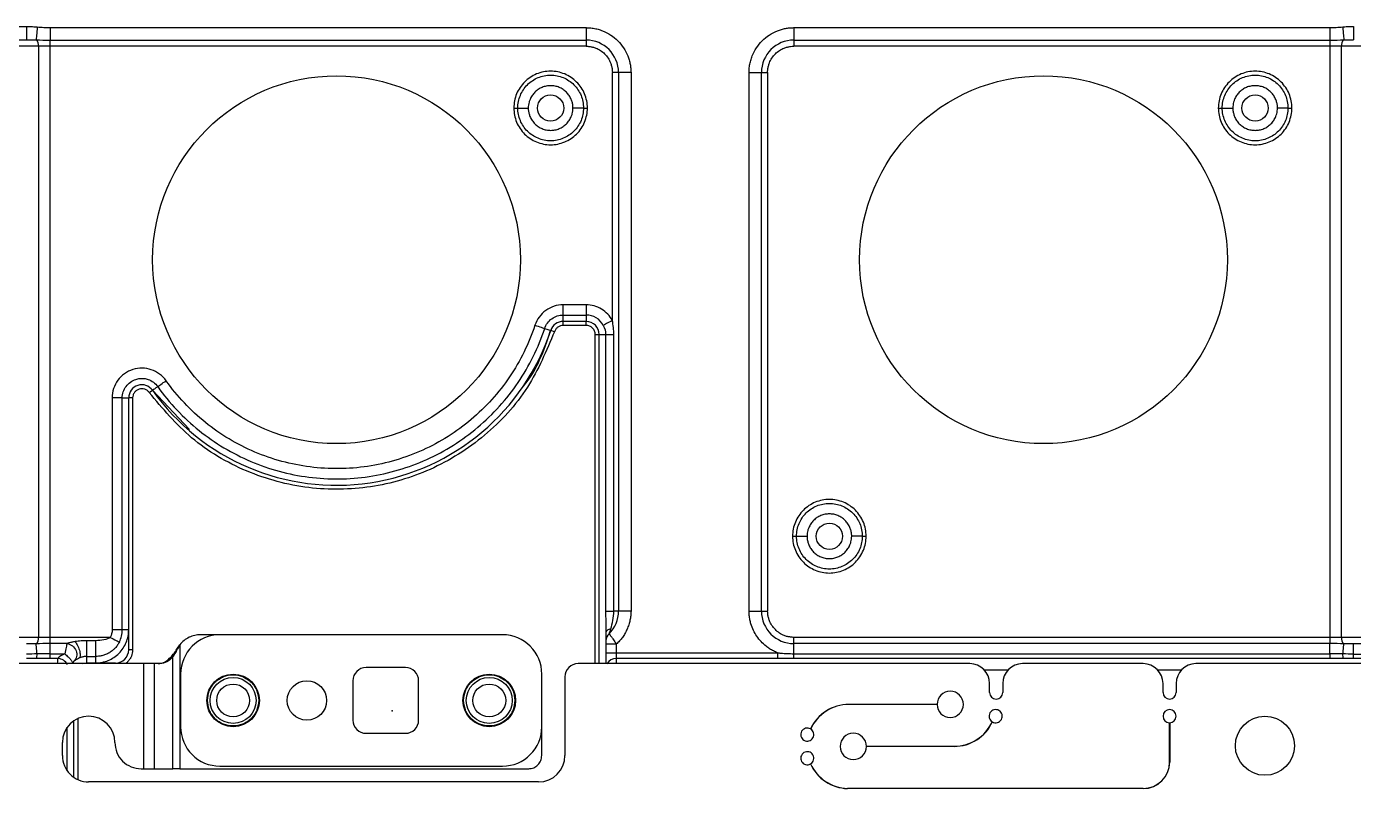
# Model space of a CAD drawing. Header units: millimetres. Extents: x -1 to 1576, y 30 to 633.
# Drawn here: x 471 to 572, y 421 to 479.1 of the extents above; entities that cross this region are included whole.
import ezdxf

# ---------------------------------------------------------------- set-up
doc = ezdxf.new("R2010")
doc.units = ezdxf.units.MM
doc.header["$PDSIZE"] = -1

msp = doc.modelspace()

# ---------------------------------------------------------------- linework, layer by layer
at = {"color": 7, "linetype": 'Continuous', "lineweight": 25}
for p, q in [((464.36, 479.05), (470.98, 479.05)), ((472.77, 478.97), (513.58, 478.97)), ((513.58, 478.97), (513.58, 477.55)), ((529.4, 478.97), (570.21, 478.97)), ((529.4, 478.97), (529.4, 477.55)), ((464.36, 478.05), (470.98, 478.05)), ((472.77, 478.02), (513.58, 478.02)), ((472.77, 432.08), (472.77, 478.02)), ((529.4, 478.02), (570.21, 478.02)), ((570.21, 478.02), (570.21, 432.08)), ((571.95, 478.05), (572, 478.06)), ((513.58, 477.55), (421.76, 477.55)), ((471.9, 477.55), (471.9, 432.55)), ((621.22, 477.55), (529.4, 477.55)), ((571.09, 432.55), (571.09, 477.55)), ((517, 475.55), (515.58, 475.55)), ((515.58, 456.67), (515.58, 475.55)), ((516.05, 475.55), (516.05, 434.55)), ((517, 475.55), (517, 434.55)), ((525.99, 434.55), (525.99, 475.55)), ((525.99, 475.55), (527.4, 475.55)), ((526.93, 434.55), (526.93, 475.55)), ((527.4, 475.55), (527.4, 434.55)), ((513.58, 457.87), (511.84, 457.87)), ((511.84, 457.09), (513.58, 457.09)), ((511.84, 456.3), (511.84, 456.6)), ((513.58, 456.6), (511.84, 456.6)), ((513.58, 456.3), (513.58, 456.6)), ((511.17, 455.82), (510.89, 455.92)), ((513.58, 456.3), (511.84, 456.3)), ((514.28, 455.6), (514.58, 455.6)), ((514.28, 430.55), (514.28, 455.6)), ((514.58, 430.55), (514.58, 455.6)), ((515.07, 455.6), (515.07, 434.55)), ((515.69, 434.55), (515.69, 455.6)), ((477.5, 450.78), (477.5, 433.13)), ((478.27, 433.13), (478.27, 450.78)), ((478.76, 433.13), (478.76, 450.78)), ((478.76, 431.6), (478.76, 450.78)), ((479.06, 450.78), (478.76, 450.78)), ((479.06, 450.78), (479.06, 431.6)), ((480.33, 451.19), (480.58, 451.36)), ((480.58, 451.36), (483.38, 448.38)), ((517, 434.55), (515.69, 434.55)), ((525.99, 434.55), (527.4, 434.55)), ((477.36, 432.55), (421.76, 432.55)), ((507.21, 432.75), (484.23, 432.75)), ((529.4, 431.31), (529.4, 432.55)), ((621.22, 432.55), (529.4, 432.55)), ((471.03, 432.05), (470.98, 432.05)), ((474.06, 432.08), (472.77, 432.08)), ((476.24, 432.3), (475.58, 432.3)), ((479.06, 431.6), (478.76, 431.6)), ((482.42, 431.65), (482.66, 431.99)), ((482.42, 431.65), (482.47, 431.65)), ((482.66, 431.99), (482.47, 431.65)), ((482.66, 431.99), (482.66, 422.55)), ((515.08, 432.03), (515.08, 431.38)), ((515.08, 431.38), (528.14, 431.38)), ((515.88, 432.03), (515.88, 430.55)), ((570.21, 432.08), (529.4, 432.08)), ((572, 432.04), (571.9, 432.05)), ((578.62, 432.05), (572, 432.05)), ((479.92, 430.55), (452.36, 430.55)), ((472.77, 431.31), (473.9, 431.31)), ((473.37, 430.94), (472.77, 430.94)), ((475.27, 430.55), (475.39, 430.58)), ((475.39, 430.58), (475.58, 430.6)), ((475.58, 431.1), (476.24, 431.1)), ((477.76, 430.6), (475.58, 430.6)), ((475.58, 430.55), (475.58, 430.6)), ((477.76, 430.55), (477.76, 430.6)), ((479.92, 422.55), (479.92, 430.55)), ((480.73, 422.55), (480.73, 430.55)), ((481.14, 430.55), (480.73, 430.55)), ((481.99, 431.07), (482.12, 431.07)), ((482.12, 422.55), (482.12, 431.07)), ((542.8, 430.55), (512.97, 430.55)), ((528.14, 430.94), (515.88, 430.94)), ((529.4, 431.31), (570.21, 431.31)), ((570.21, 430.94), (529.4, 430.94)), ((556, 430.55), (546.8, 430.55)), ((650.44, 430.55), (560, 430.55)), ((572, 431.28), (578.62, 431.28)), ((578.62, 430.95), (572, 430.95)), ((482.71, 429.75), (482.71, 425.75)), ((499.83, 430.25), (496.83, 430.25)), ((510.21, 423.55), (510.21, 429.75)), ((511.97, 429.55), (511.97, 423.55)), ((545.68, 430.05), (543.92, 430.05)), ((558.88, 430.05), (557.12, 430.05)), ((495.83, 429.25), (495.83, 426.25)), ((500.83, 426.25), (500.83, 429.25)), ((544.3, 428.35), (544.3, 429.05)), ((545.3, 429.05), (545.3, 428.35)), ((557.5, 428.35), (557.5, 429.05)), ((558.5, 429.05), (558.5, 428.35)), ((533.58, 427.46), (540.3, 427.46)), ((540.3, 427.45), (533.58, 427.45)), ((474.88, 426.37), (474.88, 421.73)), ((474.08, 422.39), (474.08, 425.72)), ((474.58, 421.9), (474.58, 426.21)), ((558, 423.05), (558, 426.05)), ((558.01, 426.05), (558.01, 423.05)), ((473.71, 423.55), (473.71, 424.55)), ((496.83, 425.25), (499.83, 425.25)), ((534.92, 424.26), (541.6, 424.26)), ((541.6, 424.25), (534.92, 424.25)), ((479.71, 422.55), (479.92, 422.55)), ((480.73, 422.55), (482.12, 422.55)), ((482.66, 422.55), (509.21, 422.55)), ((485.71, 422.75), (507.21, 422.75)), ((509.97, 421.55), (475.71, 421.55)), ((533.49, 421.06), (556, 421.06)), ((556, 421.05), (533.49, 421.05))]:
    msp.add_line(p, q, dxfattribs=at)
for centre, radius in [((494.58, 461.3), 14), ((548.4, 461.3), 14), ((486.71, 427.75), 2), ((486.71, 427.75), 1.75), ((506.21, 427.75), 2), ((506.21, 427.75), 1.75), ((486.71, 427.75), 1.25), ((492.33, 427.75), 1.5), ((506.21, 427.75), 1.25), ((565.26, 424.3), 2.25)]:
    msp.add_circle(centre, radius, dxfattribs=at)
at = {"color": 141}
for centre in [(510.88, 472.85), (564.51, 472.85), (532.1, 440.25)]:
    msp.add_circle(centre, 1, dxfattribs=at)
at = {"color": 7, "linetype": 'Continuous', "lineweight": 25}
for centre, radius, start, end in [((471.34, 477.63), 0.562, 352.1767, 47.5651), ((513.58, 475.55), 2.47, 0, 90), ((529.4, 475.55), 2.47, 90, 180), ((571.64, 477.63), 0.562, 132.435, 187.8232), ((511.84, 455.6), 1, 90, 161.722), ((513.58, 455.6), 1, 0, 90), ((494.58, 461.3), 17.17, 215.3728, 341.722), ((479.76, 450.78), 1, 35.3728, 180), ((513.58, 434.55), 2.47, 315.4823, 360), ((529.4, 434.55), 2.47, 180, 270), ((471.34, 432.48), 0.562, 312.435, 7.8232), ((485.71, 429.75), 3, 90, 180), ((507.21, 429.75), 3, 0, 90), ((571.64, 432.48), 0.562, 172.1767, 227.5651), ((477.76, 431.6), 1, 270, 0), ((512.97, 429.55), 1, 90.0235, 179.9761), ((515.86, 430.12), 0.813, 88.5449, 148.2068), ((542.8, 429.05), 1.5, 0, 90), ((546.8, 429.05), 1.5, 90, 180), ((556, 429.05), 1.5, 0, 90), ((560, 429.05), 1.5, 90, 180), ((496.83, 429.25), 1, 90, 180), ((499.83, 429.25), 1, 0, 90), ((541.3, 427.45), 1, 180.2864, 179.714), ((544.8, 428.35), 0.5, 180, 0), ((558, 428.35), 0.5, 180, 0), ((533.58, 424.25), 3.2, 90.0002, 155.3911), ((533.58, 424.25), 3.19, 90.0002, 155.4086), ((475.71, 424.55), 2, 0.011, 179.989), ((544.76, 426.55), 0.5, 240.4, 239.2487), ((558, 426.55), 0.5, 270.573, 269.427), ((485.71, 425.75), 3, 180, 270), ((496.83, 426.25), 1, 180, 270), ((499.83, 426.25), 1, 270, 0), ((507.21, 425.75), 3, 270, 0), ((530.42, 425.15), 0.5, 60.4208, 59.27), ((541.6, 427.45), 3.19, 270.0002, 335.4017), ((541.6, 427.45), 3.2, 270.0002, 335.3842), ((479.71, 424.55), 2, 179.9995, 270.0005), ((533.92, 424.25), 1, 0.2867, 359.7138), ((475.71, 423.55), 2, 179.9995, 270.0005), ((509.97, 423.55), 2, 270.0005, 0), ((530.42, 423.35), 0.5, 300.7523, 299.6009), ((533.58, 424.25), 3.21, 204.6144, 268.4153), ((533.58, 424.25), 3.2, 204.597, 268.4128), ((556, 423.05), 2.01, 270, 0), ((556, 423.05), 2, 270, 360)]:
    msp.add_arc(centre, radius, start, end, dxfattribs=at)
for points, knots in [([(470.98, 479.05), (471.13, 479.05), (471.41, 479.05), (471.68, 479.03), (471.8, 479.03)], [0, 0, 0, 0, 0.5562128, 1, 1, 1, 1]), ([(470.98, 479.05), (470.98, 478.92), (470.98, 478.79), (470.98, 478.55), (470.98, 478.44), (470.98, 478.25), (470.98, 478.18), (470.98, 478.08), (470.98, 478.05), (470.98, 478.05)], [0, 0, 0, 0, 0.25, 0.25, 0.5, 0.5, 0.75, 0.75, 1, 1, 1, 1]), ([(471.8, 479.03), (471.78, 478.79), (471.76, 478.56), (471.73, 478.21), (471.72, 478.08), (471.72, 478.04)], [0, 0, 0, 0, 0.5, 0.5, 1, 1, 1, 1]), ([(471.8, 479.03), (471.88, 479.02), (472.05, 479.01), (472.3, 478.98), (472.54, 478.97), (472.69, 478.97), (472.77, 478.97)], [0, 0, 0, 0, 0.26275, 0.514851, 0.767475, 1, 1, 1, 1]), ([(472.77, 478.97), (472.77, 478.76), (472.77, 478.56), (472.77, 478.22), (472.77, 478.09), (472.77, 478.02)], [0, 0, 0, 0, 0.5, 0.5, 1, 1, 1, 1]), ([(513.58, 478.97), (513.64, 478.97), (513.77, 478.96), (513.95, 478.95), (514.13, 478.92), (514.31, 478.89), (514.49, 478.85), (514.66, 478.79), (515, 478.67), (515.47, 478.43), (516.01, 477.98), (516.46, 477.44), (516.72, 476.93), (516.87, 476.51), (516.94, 476.19), (516.99, 475.88), (516.99, 475.66), (517, 475.55)], [0, 0, 0, 0, 0.034552, 0.068858, 0.103016, 0.137128, 0.171294, 0.205615, 0.240191, 0.37006, 0.500029, 0.629897, 0.759866, 0.820152, 0.879909, 0.939678, 1, 1, 1, 1]), ([(525.99, 475.55), (525.99, 475.61), (525.99, 475.74), (526, 475.92), (526.03, 476.1), (526.06, 476.28), (526.11, 476.46), (526.16, 476.64), (526.28, 476.97), (526.53, 477.44), (526.97, 477.98), (527.51, 478.43), (528.02, 478.69), (528.45, 478.84), (528.76, 478.91), (529.08, 478.96), (529.29, 478.96), (529.4, 478.97)], [0, 0, 0, 0, 0.034552, 0.068858, 0.103016, 0.137128, 0.171294, 0.205615, 0.240191, 0.37006, 0.500029, 0.629897, 0.759866, 0.820152, 0.879909, 0.939678, 1, 1, 1, 1]), ([(570.21, 478.97), (570.29, 478.97), (570.45, 478.97), (570.68, 478.98), (570.93, 479.01), (571.1, 479.02), (571.18, 479.03)], [0, 0, 0, 0, 0.232371, 0.485289, 0.737412, 1, 1, 1, 1]), ([(570.21, 478.97), (570.21, 478.76), (570.21, 478.56), (570.21, 478.22), (570.21, 478.09), (570.21, 478.02)], [0, 0, 0, 0, 0.5, 0.5, 1, 1, 1, 1]), ([(571.18, 479.03), (571.24, 479.03), (571.36, 479.04), (571.55, 479.05), (571.77, 479.05), (571.92, 479.05), (572, 479.05)], [0, 0, 0, 0, 0.207871, 0.443757, 0.707773, 1, 1, 1, 1]), ([(571.18, 479.03), (571.2, 478.79), (571.22, 478.56), (571.25, 478.21), (571.26, 478.08), (571.26, 478.04)], [0, 0, 0, 0, 0.5, 0.5, 1, 1, 1, 1]), ([(572, 479.05), (572, 478.79), (572, 478.53), (572, 478.16), (572, 478.05), (572, 478.05)], [0, 0, 0, 0, 0.5, 0.5, 1, 1, 1, 1]), ([(513.58, 477.55), (513.62, 477.55), (513.71, 477.55), (513.83, 477.54), (513.96, 477.52), (514.08, 477.49), (514.2, 477.46), (514.41, 477.38), (514.69, 477.24), (515, 476.98), (515.26, 476.66), (515.43, 476.34), (515.52, 476.05), (515.57, 475.8), (515.58, 475.64), (515.58, 475.55)], [0, 0, 0, 0, 0.040276, 0.080243, 0.120058, 0.159883, 0.199877, 0.240199, 0.370043, 0.500057, 0.629901, 0.759916, 0.840121, 0.919721, 1, 1, 1, 1]), ([(527.4, 475.55), (527.4, 475.6), (527.4, 475.68), (527.42, 475.8), (527.43, 475.93), (527.46, 476.05), (527.5, 476.17), (527.57, 476.38), (527.72, 476.66), (527.98, 476.98), (528.29, 477.24), (528.61, 477.4), (528.9, 477.5), (529.15, 477.54), (529.32, 477.55), (529.4, 477.55)], [0, 0, 0, 0, 0.040276, 0.080243, 0.120058, 0.159883, 0.199877, 0.240199, 0.370043, 0.500057, 0.629901, 0.759916, 0.840121, 0.919721, 1, 1, 1, 1]), ([(513.68, 472.85), (513.68, 473.22), (513.61, 473.59), (513.33, 474.26), (513.12, 474.57), (512.6, 475.09), (512.29, 475.3), (511.61, 475.58), (511.25, 475.65), (510.51, 475.65), (510.15, 475.58), (509.47, 475.3), (509.16, 475.09), (508.64, 474.57), (508.43, 474.26), (508.15, 473.59), (508.08, 473.22), (508.08, 472.85)], [0, 0, 0, 0, 0.125, 0.125, 0.25, 0.25, 0.375, 0.375, 0.5, 0.5, 0.625, 0.625, 0.75, 0.75, 0.875, 0.875, 1, 1, 1, 1]), ([(508.38, 472.85), (508.38, 473.18), (508.45, 473.51), (508.7, 474.11), (508.88, 474.39), (509.34, 474.85), (509.62, 475.04), (510.23, 475.29), (510.55, 475.35), (511.21, 475.35), (511.54, 475.29), (512.14, 475.04), (512.42, 474.85), (512.88, 474.39), (513.07, 474.11), (513.32, 473.51), (513.38, 473.18), (513.38, 472.85)], [0, 0, 0, 0, 0.125, 0.125, 0.25, 0.25, 0.375, 0.375, 0.5, 0.5, 0.625, 0.625, 0.75, 0.75, 0.875, 0.875, 1, 1, 1, 1]), ([(567.31, 472.85), (567.31, 473.22), (567.24, 473.59), (566.96, 474.26), (566.75, 474.57), (566.23, 475.09), (565.92, 475.3), (565.25, 475.58), (564.88, 475.65), (564.15, 475.65), (563.78, 475.58), (563.1, 475.3), (562.79, 475.09), (562.28, 474.57), (562.07, 474.26), (561.79, 473.59), (561.71, 473.22), (561.71, 472.85)], [0, 0, 0, 0, 0.125, 0.125, 0.25, 0.25, 0.375, 0.375, 0.5, 0.5, 0.625, 0.625, 0.75, 0.75, 0.875, 0.875, 1, 1, 1, 1]), ([(562.01, 472.85), (562.01, 473.18), (562.08, 473.51), (562.33, 474.11), (562.52, 474.39), (562.98, 474.85), (563.25, 475.04), (563.86, 475.29), (564.19, 475.35), (564.84, 475.35), (565.17, 475.29), (565.77, 475.04), (566.05, 474.85), (566.51, 474.39), (566.7, 474.11), (566.95, 473.51), (567.01, 473.18), (567.01, 472.85)], [0, 0, 0, 0, 0.125, 0.125, 0.25, 0.25, 0.375, 0.375, 0.5, 0.5, 0.625, 0.625, 0.75, 0.75, 0.875, 0.875, 1, 1, 1, 1]), ([(512.58, 472.85), (512.58, 472.9), (512.58, 472.99), (512.56, 473.12), (512.54, 473.25), (512.5, 473.38), (512.43, 473.57), (512.3, 473.8), (512.09, 474.06), (511.83, 474.28), (511.54, 474.43), (511.22, 474.53), (510.88, 474.56), (510.55, 474.53), (510.23, 474.43), (509.93, 474.28), (509.67, 474.06), (509.46, 473.8), (509.32, 473.54), (509.23, 473.29), (509.19, 473.08), (509.18, 472.93), (509.18, 472.85)], [0, 0, 0, 0, 0.025179, 0.050131, 0.075011, 0.099977, 0.125185, 0.187588, 0.250097, 0.312505, 0.375015, 0.437474, 0.500034, 0.562494, 0.62505, 0.68745, 0.749957, 0.812365, 0.874868, 0.916675, 0.958143, 1, 1, 1, 1]), ([(566.21, 472.85), (566.21, 472.9), (566.21, 472.99), (566.2, 473.12), (566.17, 473.25), (566.13, 473.38), (566.06, 473.57), (565.94, 473.8), (565.72, 474.06), (565.47, 474.28), (565.17, 474.43), (564.85, 474.53), (564.51, 474.56), (564.18, 474.53), (563.86, 474.43), (563.56, 474.28), (563.3, 474.06), (563.09, 473.8), (562.95, 473.54), (562.87, 473.29), (562.82, 473.08), (562.82, 472.93), (562.81, 472.85)], [0, 0, 0, 0, 0.025179, 0.05013, 0.075011, 0.099978, 0.125186, 0.187587, 0.250092, 0.312501, 0.37501, 0.437474, 0.50004, 0.562505, 0.625066, 0.687464, 0.749971, 0.812374, 0.874873, 0.916678, 0.958145, 1, 1, 1, 1]), ([(508.08, 472.85), (508.16, 472.85), (508.24, 472.85), (508.35, 472.85), (508.38, 472.85), (508.38, 472.85)], [0, 0, 0, 0, 0.5, 0.5, 1, 1, 1, 1]), ([(508.08, 472.85), (508.08, 472.49), (508.15, 472.12), (508.43, 471.44), (508.64, 471.13), (509.16, 470.61), (509.47, 470.41), (510.15, 470.13), (510.51, 470.05), (511.25, 470.05), (511.61, 470.13), (512.29, 470.41), (512.6, 470.61), (513.12, 471.13), (513.33, 471.44), (513.61, 472.12), (513.68, 472.49), (513.68, 472.85)], [0, 0, 0, 0, 0.125, 0.125, 0.25, 0.25, 0.375, 0.375, 0.5, 0.5, 0.625, 0.625, 0.75, 0.75, 0.875, 0.875, 1, 1, 1, 1]), ([(513.38, 472.85), (513.38, 472.53), (513.32, 472.2), (513.07, 471.59), (512.88, 471.32), (512.42, 470.85), (512.14, 470.67), (511.54, 470.42), (511.21, 470.35), (510.55, 470.35), (510.23, 470.42), (509.62, 470.67), (509.34, 470.85), (508.88, 471.32), (508.7, 471.59), (508.45, 472.2), (508.38, 472.53), (508.38, 472.85)], [0, 0, 0, 0, 0.125, 0.125, 0.25, 0.25, 0.375, 0.375, 0.5, 0.5, 0.625, 0.625, 0.75, 0.75, 0.875, 0.875, 1, 1, 1, 1]), ([(508.38, 472.85), (508.38, 472.85), (508.47, 472.85), (508.76, 472.85), (508.97, 472.85), (509.18, 472.85)], [0, 0, 0, 0, 0.5, 0.5, 1, 1, 1, 1]), ([(509.18, 472.85), (509.18, 472.81), (509.18, 472.72), (509.2, 472.59), (509.23, 472.46), (509.26, 472.33), (509.33, 472.14), (509.46, 471.9), (509.67, 471.64), (509.93, 471.43), (510.23, 471.27), (510.55, 471.17), (510.88, 471.14), (511.21, 471.17), (511.54, 471.27), (511.83, 471.43), (512.09, 471.64), (512.3, 471.9), (512.44, 472.17), (512.53, 472.41), (512.57, 472.63), (512.58, 472.78), (512.58, 472.85)], [0, 0, 0, 0, 0.025112, 0.050025, 0.074894, 0.099876, 0.125125, 0.187521, 0.250086, 0.312492, 0.374998, 0.437458, 0.500018, 0.562478, 0.625038, 0.687445, 0.749955, 0.812363, 0.874867, 0.916676, 0.958144, 1, 1, 1, 1]), ([(513.38, 472.85), (513.38, 472.85), (513.29, 472.85), (513, 472.85), (512.79, 472.85), (512.58, 472.85)], [0, 0, 0, 0, 0.5, 0.5, 1, 1, 1, 1]), ([(513.38, 472.85), (513.38, 472.85), (513.41, 472.85), (513.52, 472.85), (513.6, 472.85), (513.68, 472.85)], [0, 0, 0, 0, 0.5, 0.5, 1, 1, 1, 1]), ([(561.71, 472.85), (561.79, 472.85), (561.87, 472.85), (561.98, 472.85), (562.01, 472.85), (562.01, 472.85)], [0, 0, 0, 0, 0.5, 0.5, 1, 1, 1, 1]), ([(561.71, 472.85), (561.71, 472.49), (561.79, 472.12), (562.07, 471.44), (562.28, 471.13), (562.79, 470.61), (563.1, 470.41), (563.78, 470.13), (564.15, 470.05), (564.88, 470.05), (565.25, 470.13), (565.92, 470.41), (566.23, 470.61), (566.75, 471.13), (566.96, 471.44), (567.24, 472.12), (567.31, 472.49), (567.31, 472.85)], [0, 0, 0, 0, 0.125, 0.125, 0.25, 0.25, 0.375, 0.375, 0.5, 0.5, 0.625, 0.625, 0.75, 0.75, 0.875, 0.875, 1, 1, 1, 1]), ([(567.01, 472.85), (567.01, 472.53), (566.95, 472.2), (566.7, 471.59), (566.51, 471.32), (566.05, 470.85), (565.77, 470.67), (565.17, 470.42), (564.84, 470.35), (564.19, 470.35), (563.86, 470.42), (563.25, 470.67), (562.98, 470.85), (562.52, 471.32), (562.33, 471.59), (562.08, 472.2), (562.01, 472.53), (562.01, 472.85)], [0, 0, 0, 0, 0.125, 0.125, 0.25, 0.25, 0.375, 0.375, 0.5, 0.5, 0.625, 0.625, 0.75, 0.75, 0.875, 0.875, 1, 1, 1, 1]), ([(562.01, 472.85), (562.01, 472.85), (562.1, 472.85), (562.4, 472.85), (562.6, 472.85), (562.81, 472.85)], [0, 0, 0, 0, 0.5, 0.5, 1, 1, 1, 1]), ([(562.81, 472.85), (562.82, 472.81), (562.82, 472.72), (562.83, 472.59), (562.86, 472.46), (562.9, 472.33), (562.96, 472.14), (563.09, 471.9), (563.3, 471.64), (563.56, 471.43), (563.86, 471.27), (564.18, 471.17), (564.51, 471.14), (564.85, 471.17), (565.17, 471.27), (565.47, 471.43), (565.72, 471.64), (565.94, 471.9), (566.08, 472.17), (566.16, 472.41), (566.21, 472.63), (566.21, 472.78), (566.21, 472.85)], [0, 0, 0, 0, 0.025108, 0.050018, 0.074887, 0.09987, 0.125122, 0.187514, 0.250079, 0.312484, 0.374988, 0.437452, 0.500017, 0.562482, 0.625047, 0.687453, 0.749962, 0.812367, 0.874868, 0.916676, 0.958145, 1, 1, 1, 1]), ([(567.01, 472.85), (567.01, 472.85), (566.93, 472.85), (566.63, 472.85), (566.42, 472.85), (566.21, 472.85)], [0, 0, 0, 0, 0.5, 0.5, 1, 1, 1, 1]), ([(567.01, 472.85), (567.01, 472.85), (567.05, 472.85), (567.16, 472.85), (567.24, 472.85), (567.31, 472.85)], [0, 0, 0, 0, 0.5, 0.5, 1, 1, 1, 1]), ([(511.84, 457.87), (511.37, 457.87), (510.89, 457.72), (510.13, 457.16), (509.84, 456.76), (509.69, 456.31)], [0, 0, 0, 0, 0.5, 0.5, 1, 1, 1, 1]), ([(511.84, 457.09), (511.84, 457.13), (511.84, 457.23), (511.84, 457.51), (511.84, 457.69), (511.84, 457.87)], [0, 0, 0, 0, 0.5, 0.5, 1, 1, 1, 1]), ([(515.58, 456.67), (515.39, 457.03), (515.1, 457.33), (514.4, 457.75), (513.99, 457.87), (513.58, 457.87)], [0, 0, 0, 0, 0.5, 0.5, 1, 1, 1, 1]), ([(513.58, 457.87), (513.58, 457.69), (513.58, 457.51), (513.58, 457.23), (513.58, 457.13), (513.58, 457.09)], [0, 0, 0, 0, 0.5, 0.5, 1, 1, 1, 1]), ([(510.43, 456.07), (510.52, 456.36), (510.72, 456.63), (511.22, 456.99), (511.53, 457.09), (511.84, 457.09)], [0, 0, 0, 0, 0.5, 0.5, 1, 1, 1, 1]), ([(511.84, 456.6), (511.84, 456.71), (511.84, 456.83), (511.84, 457), (511.84, 457.06), (511.84, 457.09)], [0, 0, 0, 0, 0.5, 0.5, 1, 1, 1, 1]), ([(514.89, 456.3), (514.77, 456.54), (514.58, 456.74), (514.12, 457.02), (513.85, 457.09), (513.58, 457.09)], [0, 0, 0, 0, 0.5, 0.5, 1, 1, 1, 1]), ([(513.58, 457.09), (513.58, 457.06), (513.58, 457), (513.58, 456.83), (513.58, 456.71), (513.58, 456.6)], [0, 0, 0, 0, 0.5, 0.5, 1, 1, 1, 1]), ([(515.58, 456.67), (515.42, 456.58), (515.27, 456.5), (515.02, 456.37), (514.93, 456.32), (514.89, 456.3)], [0, 0, 0, 0, 0.5, 0.5, 1, 1, 1, 1]), ([(511.17, 455.82), (510.56, 454.37), (509.32, 451.4), (505.98, 447.77), (501.85, 445.16), (497.21, 443.81), (492.38, 443.74), (487.66, 445.02), (483.41, 447.5), (481.34, 449.98), (480.33, 451.19)], [0, 0, 0, 0, 0.122595, 0.25, 0.377405, 0.5, 0.622595, 0.75, 0.877405, 1, 1, 1, 1]), ([(480.97, 451.64), (481.86, 450.39), (482.92, 449.27), (485.31, 447.34), (486.64, 446.55), (489.46, 445.35), (490.95, 444.94), (494, 444.56), (495.54, 444.57), (498.58, 445.03), (500.06, 445.47), (502.86, 446.73), (504.16, 447.56), (506.51, 449.53), (507.54, 450.68), (509.26, 453.22), (509.95, 454.61), (510.43, 456.07)], [0, 0, 0, 0, 0.125, 0.125, 0.25, 0.25, 0.375, 0.375, 0.5, 0.5, 0.625, 0.625, 0.75, 0.75, 0.875, 0.875, 1, 1, 1, 1]), ([(509.69, 456.31), (509.23, 454.93), (508.58, 453.6), (506.94, 451.18), (505.95, 450.08), (503.72, 448.2), (502.47, 447.41), (499.81, 446.21), (498.39, 445.79), (495.5, 445.35), (494.02, 445.34), (491.12, 445.71), (489.7, 446.09), (487.01, 447.23), (485.74, 447.99), (483.47, 449.83), (482.45, 450.9), (481.61, 452.09)], [0, 0, 0, 0, 0.125, 0.125, 0.25, 0.25, 0.375, 0.375, 0.5, 0.5, 0.625, 0.625, 0.75, 0.75, 0.875, 0.875, 1, 1, 1, 1]), ([(508.75, 451.62), (508.77, 451.64), (509.84, 452.83), (510.37, 454.39), (510.89, 455.92)], [0, 0, 0, 0, 0.018424, 1, 1, 1, 1]), ([(509.69, 456.31), (509.86, 456.26), (510.03, 456.2), (510.29, 456.11), (510.39, 456.08), (510.43, 456.07)], [0, 0, 0, 0, 0.5, 0.5, 1, 1, 1, 1]), ([(510.43, 456.07), (510.45, 456.06), (510.51, 456.04), (510.68, 455.99), (510.78, 455.95), (510.89, 455.92)], [0, 0, 0, 0, 0.5, 0.5, 1, 1, 1, 1]), ([(511.84, 456.3), (511.77, 456.3), (511.62, 456.28), (511.42, 456.18), (511.26, 456.02), (511.2, 455.89), (511.17, 455.82)], [0, 0, 0, 0, 0.243778, 0.5, 0.756222, 1, 1, 1, 1]), ([(514.28, 455.6), (514.27, 455.69), (514.26, 455.83), (514.17, 455.99), (514.08, 456.1), (513.97, 456.19), (513.81, 456.28), (513.67, 456.29), (513.58, 456.3)], [0, 0, 0, 0, 0.239443, 0.369477, 0.5, 0.630034, 0.760557, 1, 1, 1, 1]), ([(514.58, 455.6), (514.69, 455.6), (514.81, 455.6), (514.98, 455.6), (515.05, 455.6), (515.07, 455.6)], [0, 0, 0, 0, 0.5, 0.5, 1, 1, 1, 1]), ([(515.07, 455.6), (515.1, 455.6), (515.18, 455.6), (515.4, 455.6), (515.54, 455.6), (515.69, 455.6)], [0, 0, 0, 0, 0.5, 0.5, 1, 1, 1, 1]), ([(481.61, 452.09), (481.33, 452.48), (480.93, 452.78), (480.03, 453.08), (479.53, 453.08), (478.62, 452.8), (478.21, 452.5), (477.65, 451.74), (477.5, 451.26), (477.5, 450.78)], [0, 0, 0, 0, 0.25, 0.25, 0.5, 0.5, 0.75, 0.75, 1, 1, 1, 1]), ([(478.27, 450.78), (478.27, 451.1), (478.38, 451.41), (478.75, 451.91), (479.01, 452.1), (479.61, 452.29), (479.94, 452.29), (480.53, 452.09), (480.79, 451.9), (480.97, 451.64)], [0, 0, 0, 0, 0.25, 0.25, 0.5, 0.5, 0.75, 0.75, 1, 1, 1, 1]), ([(480.97, 451.64), (480.95, 451.63), (480.9, 451.59), (480.76, 451.49), (480.67, 451.43), (480.58, 451.36)], [0, 0, 0, 0, 0.5, 0.5, 1, 1, 1, 1]), ([(480.97, 451.64), (481.01, 451.67), (481.09, 451.73), (481.32, 451.89), (481.46, 451.99), (481.61, 452.09)], [0, 0, 0, 0, 0.5, 0.5, 1, 1, 1, 1]), ([(478.27, 450.78), (478.23, 450.78), (478.13, 450.78), (477.85, 450.78), (477.67, 450.78), (477.5, 450.78)], [0, 0, 0, 0, 0.5, 0.5, 1, 1, 1, 1]), ([(478.27, 450.78), (478.3, 450.78), (478.36, 450.78), (478.54, 450.78), (478.65, 450.78), (478.76, 450.78)], [0, 0, 0, 0, 0.5, 0.5, 1, 1, 1, 1]), ([(480.33, 451.19), (480.29, 451.24), (480.19, 451.35), (479.99, 451.46), (479.76, 451.49), (479.55, 451.46), (479.35, 451.36), (479.19, 451.2), (479.08, 451), (479.07, 450.85), (479.06, 450.78)], [0, 0, 0, 0, 0.121836, 0.25, 0.378164, 0.5, 0.621836, 0.75, 0.878164, 1, 1, 1, 1]), ([(534.9, 440.25), (534.9, 440.62), (534.83, 440.99), (534.55, 441.66), (534.34, 441.97), (533.82, 442.49), (533.51, 442.7), (532.83, 442.98), (532.47, 443.05), (531.73, 443.05), (531.37, 442.98), (530.69, 442.7), (530.38, 442.49), (529.86, 441.97), (529.65, 441.66), (529.37, 440.99), (529.3, 440.62), (529.3, 440.25)], [0, 0, 0, 0, 0.125, 0.125, 0.25, 0.25, 0.375, 0.375, 0.5, 0.5, 0.625, 0.625, 0.75, 0.75, 0.875, 0.875, 1, 1, 1, 1]), ([(529.6, 440.25), (529.6, 440.58), (529.67, 440.91), (529.92, 441.51), (530.1, 441.79), (530.56, 442.25), (530.84, 442.44), (531.45, 442.69), (531.77, 442.75), (532.43, 442.75), (532.76, 442.69), (533.36, 442.44), (533.64, 442.25), (534.1, 441.79), (534.29, 441.51), (534.54, 440.91), (534.6, 440.58), (534.6, 440.25)], [0, 0, 0, 0, 0.125, 0.125, 0.25, 0.25, 0.375, 0.375, 0.5, 0.5, 0.625, 0.625, 0.75, 0.75, 0.875, 0.875, 1, 1, 1, 1]), ([(533.8, 440.25), (533.8, 440.3), (533.8, 440.39), (533.78, 440.52), (533.76, 440.65), (533.72, 440.78), (533.65, 440.97), (533.52, 441.2), (533.31, 441.46), (533.05, 441.68), (532.76, 441.83), (532.44, 441.93), (532.1, 441.96), (531.77, 441.93), (531.45, 441.83), (531.15, 441.68), (530.89, 441.46), (530.68, 441.2), (530.54, 440.94), (530.45, 440.69), (530.41, 440.48), (530.4, 440.33), (530.4, 440.25)], [0, 0, 0, 0, 0.025179, 0.05013, 0.075011, 0.099978, 0.125186, 0.187587, 0.250092, 0.312501, 0.375011, 0.437474, 0.50004, 0.562505, 0.625066, 0.687464, 0.749971, 0.812374, 0.874873, 0.916678, 0.958145, 1, 1, 1, 1]), ([(529.3, 440.25), (529.3, 439.89), (529.37, 439.52), (529.65, 438.84), (529.86, 438.53), (530.38, 438.01), (530.69, 437.81), (531.37, 437.53), (531.73, 437.45), (532.47, 437.45), (532.83, 437.53), (533.51, 437.81), (533.82, 438.01), (534.34, 438.53), (534.55, 438.84), (534.83, 439.52), (534.9, 439.89), (534.9, 440.25)], [0, 0, 0, 0, 0.125, 0.125, 0.25, 0.25, 0.375, 0.375, 0.5, 0.5, 0.625, 0.625, 0.75, 0.75, 0.875, 0.875, 1, 1, 1, 1]), ([(529.3, 440.25), (529.38, 440.25), (529.46, 440.25), (529.57, 440.25), (529.6, 440.25), (529.6, 440.25)], [0, 0, 0, 0, 0.5, 0.5, 1, 1, 1, 1]), ([(534.6, 440.25), (534.6, 439.93), (534.54, 439.6), (534.29, 438.99), (534.1, 438.72), (533.64, 438.25), (533.36, 438.07), (532.76, 437.82), (532.43, 437.75), (531.77, 437.75), (531.45, 437.82), (530.84, 438.07), (530.56, 438.25), (530.1, 438.72), (529.92, 438.99), (529.67, 439.6), (529.6, 439.93), (529.6, 440.25)], [0, 0, 0, 0, 0.125, 0.125, 0.25, 0.25, 0.375, 0.375, 0.5, 0.5, 0.625, 0.625, 0.75, 0.75, 0.875, 0.875, 1, 1, 1, 1]), ([(529.6, 440.25), (529.6, 440.25), (529.69, 440.25), (529.98, 440.25), (530.19, 440.25), (530.4, 440.25)], [0, 0, 0, 0, 0.5, 0.5, 1, 1, 1, 1]), ([(529.6, 440.25), (529.6, 440.25), (529.69, 440.25), (529.98, 440.25), (530.19, 440.25), (530.4, 440.25)], [0, 0, 0, 0, 0.5, 0.5, 1, 1, 1, 1]), ([(530.4, 440.25), (530.4, 440.21), (530.4, 440.12), (530.42, 439.99), (530.45, 439.86), (530.48, 439.73), (530.55, 439.54), (530.68, 439.3), (530.89, 439.04), (531.15, 438.83), (531.45, 438.67), (531.77, 438.57), (532.1, 438.54), (532.43, 438.57), (532.76, 438.67), (533.05, 438.83), (533.31, 439.04), (533.52, 439.3), (533.66, 439.57), (533.75, 439.81), (533.79, 440.03), (533.8, 440.18), (533.8, 440.25)], [0, 0, 0, 0, 0.025108, 0.050018, 0.074887, 0.09987, 0.125122, 0.187514, 0.250079, 0.312484, 0.374988, 0.437452, 0.500017, 0.562482, 0.625047, 0.687453, 0.749962, 0.812367, 0.874868, 0.916676, 0.958145, 1, 1, 1, 1]), ([(534.6, 440.25), (534.6, 440.25), (534.51, 440.25), (534.22, 440.25), (534.01, 440.25), (533.8, 440.25)], [0, 0, 0, 0, 0.5, 0.5, 1, 1, 1, 1]), ([(534.6, 440.25), (534.6, 440.25), (534.63, 440.25), (534.74, 440.25), (534.82, 440.25), (534.9, 440.25)], [0, 0, 0, 0, 0.5, 0.5, 1, 1, 1, 1]), ([(515.07, 434.55), (515.07, 434.29), (515.07, 434.03), (515.08, 433.48), (515.08, 433.19), (515.08, 432.9)], [0, 0, 0, 0, 0.5, 0.5, 1, 1, 1, 1]), ([(515.07, 434.55), (515.1, 434.55), (515.18, 434.55), (515.4, 434.55), (515.54, 434.55), (515.69, 434.55)], [0, 0, 0, 0, 0.5, 0.5, 1, 1, 1, 1]), ([(515.47, 433.2), (515.53, 433.4), (515.58, 433.61), (515.66, 434.07), (515.69, 434.31), (515.69, 434.55)], [0, 0, 0, 0, 0.5, 0.5, 1, 1, 1, 1]), ([(517, 434.55), (516.99, 434.49), (516.99, 434.37), (516.98, 434.2), (516.96, 434.02), (516.92, 433.85), (516.88, 433.68), (516.83, 433.51), (516.77, 433.34), (516.68, 433.12), (516.55, 432.85), (516.35, 432.55), (516.13, 432.27), (515.97, 432.11), (515.88, 432.03)], [0, 0, 0, 0, 0.0630915, 0.1256777, 0.1879268, 0.2500095, 0.3120982, 0.3743649, 0.4369805, 0.5001127, 0.6263561, 0.7527843, 0.8763462, 1, 1, 1, 1]), ([(528.14, 431.38), (528.09, 431.4), (527.99, 431.44), (527.84, 431.52), (527.69, 431.59), (527.55, 431.68), (527.41, 431.77), (527.19, 431.95), (526.89, 432.22), (526.57, 432.63), (526.31, 433.08), (526.14, 433.51), (526.05, 433.89), (526, 434.22), (525.99, 434.44), (525.99, 434.55)], [0, 0, 0, 0, 0.040883, 0.08158, 0.122187, 0.162802, 0.203521, 0.244441, 0.372171, 0.500035, 0.627766, 0.75563, 0.837187, 0.918385, 1, 1, 1, 1]), ([(529.4, 432.55), (529.36, 432.55), (529.27, 432.56), (529.15, 432.57), (529.03, 432.59), (528.9, 432.61), (528.78, 432.65), (528.58, 432.72), (528.29, 432.87), (527.98, 433.13), (527.72, 433.45), (527.55, 433.77), (527.46, 434.05), (527.41, 434.3), (527.4, 434.47), (527.4, 434.55)], [0, 0, 0, 0, 0.040276, 0.080243, 0.120058, 0.159883, 0.199877, 0.240199, 0.370043, 0.500057, 0.629901, 0.759916, 0.840121, 0.919721, 1, 1, 1, 1]), ([(476.24, 430.6), (476.57, 430.6), (476.9, 430.67), (477.51, 430.92), (477.79, 431.11), (478.26, 431.58), (478.44, 431.86), (478.7, 432.47), (478.76, 432.8), (478.76, 433.13)], [0, 0, 0, 0, 0.25, 0.25, 0.5, 0.5, 0.75, 0.75, 1, 1, 1, 1]), ([(477.36, 432.55), (477.25, 432.47), (477.07, 432.41), (476.68, 432.32), (476.46, 432.3), (476.24, 432.3)], [0, 0, 0, 0, 0.5, 0.5, 1, 1, 1, 1]), ([(477.36, 432.55), (477.52, 432.47), (477.67, 432.39), (477.92, 432.26), (478.01, 432.22), (478.05, 432.2)], [0, 0, 0, 0, 0.5, 0.5, 1, 1, 1, 1]), ([(478.27, 433.13), (478.23, 433.13), (478.13, 433.13), (477.85, 433.13), (477.67, 433.13), (477.5, 433.13)], [0, 0, 0, 0, 0.5, 0.5, 1, 1, 1, 1]), ([(478.76, 433.13), (478.65, 433.13), (478.54, 433.13), (478.36, 433.13), (478.3, 433.13), (478.27, 433.13)], [0, 0, 0, 0, 0.5, 0.5, 1, 1, 1, 1]), ([(515.47, 433.2), (515.35, 433.17), (515.25, 433.13), (515.12, 433.02), (515.08, 432.96), (515.08, 432.9)], [0, 0, 0, 0, 0.5, 0.5, 1, 1, 1, 1]), ([(515.08, 432.9), (515.08, 432.78), (515.08, 432.66), (515.08, 432.45), (515.08, 432.36), (515.08, 432.29)], [0, 0, 0, 0, 0.5, 0.5, 1, 1, 1, 1]), ([(515.34, 432.82), (515.35, 432.81), (515.36, 432.79), (515.39, 432.76), (515.42, 432.71), (515.46, 432.65), (515.51, 432.59), (515.56, 432.52), (515.63, 432.42), (515.74, 432.26), (515.83, 432.12), (515.88, 432.03)], [0, 0, 0, 0, 0.07545, 0.154166, 0.236169, 0.321482, 0.41013, 0.502146, 0.590324, 0.756259, 1, 1, 1, 1]), ([(471.78, 431.29), (471.77, 431.48), (471.75, 431.66), (471.73, 431.94), (471.72, 432.03), (471.72, 432.06)], [0, 0, 0, 0, 0.5, 0.5, 1, 1, 1, 1]), ([(472.77, 431.31), (472.77, 431.48), (472.77, 431.65), (472.77, 431.92), (472.77, 432.02), (472.77, 432.08)], [0, 0, 0, 0, 0.5, 0.5, 1, 1, 1, 1]), ([(474.06, 432.08), (474.05, 432.02), (474.02, 431.92), (473.97, 431.65), (473.93, 431.48), (473.9, 431.31)], [0, 0, 0, 0, 0.5, 0.5, 1, 1, 1, 1]), ([(474.69, 432.23), (474.64, 432.23), (474.55, 432.21), (474.43, 432.18), (474.32, 432.16), (474.21, 432.13), (474.13, 432.1), (474.08, 432.09), (474.06, 432.08)], [0, 0, 0, 0, 0.2044127, 0.3912709, 0.561282, 0.7283156, 0.8737335, 1, 1, 1, 1]), ([(474.06, 432.08), (474.21, 432.06), (474.35, 432), (474.6, 431.8), (474.69, 431.67), (474.81, 431.39), (474.82, 431.23), (474.76, 430.95), (474.69, 430.82), (474.59, 430.73)], [0, 0, 0, 0, 0.25, 0.25, 0.5, 0.5, 0.75, 0.75, 1, 1, 1, 1]), ([(475.58, 432.3), (475.43, 432.3), (475.28, 432.3), (474.98, 432.27), (474.83, 432.26), (474.69, 432.23)], [0, 0, 0, 0, 0.5, 0.5, 1, 1, 1, 1]), ([(474.69, 432.23), (474.76, 432.13), (474.83, 432.01), (474.95, 431.74), (475, 431.6), (475.06, 431.34), (475.08, 431.23), (475.07, 431.06), (475.04, 431), (475, 430.99)], [0, 0, 0, 0, 0.25, 0.25, 0.5, 0.5, 0.75, 0.75, 1, 1, 1, 1]), ([(475.58, 431.1), (475.58, 431.11), (475.58, 431.16), (475.58, 431.31), (475.58, 431.41), (475.58, 431.65), (475.58, 431.79), (475.58, 432.05), (475.58, 432.19), (475.58, 432.3)], [0, 0, 0, 0, 0.25, 0.25, 0.5, 0.5, 0.75, 0.75, 1, 1, 1, 1]), ([(476.24, 432.3), (476.24, 432.19), (476.24, 432.05), (476.24, 431.79), (476.24, 431.65), (476.24, 431.41), (476.24, 431.31), (476.24, 431.16), (476.24, 431.11), (476.24, 431.1)], [0, 0, 0, 0, 0.25, 0.25, 0.5, 0.5, 0.75, 0.75, 1, 1, 1, 1]), ([(478.05, 432.2), (478.03, 432.16), (477.99, 432.08), (477.91, 431.97), (477.83, 431.85), (477.71, 431.72), (477.54, 431.56), (477.3, 431.38), (477.01, 431.24), (476.73, 431.15), (476.47, 431.11), (476.31, 431.1), (476.24, 431.1)], [0, 0, 0, 0, 0.05702, 0.118605, 0.184745, 0.25543, 0.348435, 0.506509, 0.652644, 0.783575, 0.899354, 1, 1, 1, 1]), ([(479.06, 431.6), (479.04, 431.44), (479.02, 431.19), (478.85, 430.89), (478.7, 430.69), (478.58, 430.59), (478.52, 430.55)], [0, 0, 0, 0, 0.397975, 0.614291, 0.831044, 1, 1, 1, 1]), ([(481.99, 431.07), (482.06, 431.15), (482.22, 431.32), (482.36, 431.54), (482.42, 431.65)], [0, 0, 0, 0, 0.501507, 1, 1, 1, 1]), ([(482.12, 431.07), (482.18, 431.15), (482.31, 431.33), (482.42, 431.54), (482.47, 431.65)], [0, 0, 0, 0, 0.491836, 1, 1, 1, 1]), ([(515.08, 432.29), (515.08, 432.27), (515.08, 432.23), (515.08, 432.14), (515.08, 432.08), (515.08, 432.03)], [0, 0, 0, 0, 0.5, 0.5, 1, 1, 1, 1]), ([(515.88, 432.03), (515.67, 432.03), (515.46, 432.03), (515.17, 432.03), (515.08, 432.03), (515.08, 432.03)], [0, 0, 0, 0, 0.5, 0.5, 1, 1, 1, 1]), ([(515.08, 431.38), (515.08, 431.26), (515.08, 431.03), (515.08, 430.74), (515.08, 430.6), (515.08, 430.55)], [0, 0, 0, 0, 0.382079, 0.778666, 1, 1, 1, 1]), ([(528.14, 431.38), (528.14, 431.29), (528.14, 431.2), (528.14, 431.04), (528.14, 430.98), (528.14, 430.94)], [0, 0, 0, 0, 0.5, 0.5, 1, 1, 1, 1]), ([(528.14, 431.38), (528.23, 431.37), (528.4, 431.35), (528.65, 431.33), (528.9, 431.32), (529.15, 431.31), (529.32, 431.31), (529.4, 431.31)], [0, 0, 0, 0, 0.206312, 0.408164, 0.606837, 0.80366, 1, 1, 1, 1]), ([(570.21, 431.31), (570.21, 431.48), (570.21, 431.65), (570.21, 431.92), (570.21, 432.02), (570.21, 432.08)], [0, 0, 0, 0, 0.5, 0.5, 1, 1, 1, 1]), ([(571.2, 431.29), (571.22, 431.48), (571.23, 431.66), (571.25, 431.94), (571.26, 432.03), (571.26, 432.06)], [0, 0, 0, 0, 0.5, 0.5, 1, 1, 1, 1]), ([(572, 431.28), (572, 431.5), (572, 431.7), (572, 431.98), (572, 432.05), (572, 432.05)], [0, 0, 0, 0, 0.5, 0.5, 1, 1, 1, 1]), ([(471.77, 430.95), (471.65, 430.95), (471.39, 430.95), (471.13, 430.95), (470.98, 430.95)], [0, 0, 0, 0, 0.452244, 1, 1, 1, 1]), ([(472.77, 430.94), (472.63, 430.95), (472.3, 430.95), (471.97, 430.95), (471.77, 430.95)], [0, 0, 0, 0, 0.420474, 1, 1, 1, 1]), ([(473.35, 430.55), (473.35, 430.56), (473.35, 430.66), (473.36, 430.8), (473.37, 430.9), (473.37, 430.94)], [0, 0, 0, 0, 0.051867, 0.529148, 1, 1, 1, 1]), ([(473.9, 431.31), (473.74, 431.24), (473.62, 431.17), (473.44, 431.04), (473.4, 430.98), (473.37, 430.94)], [0, 0, 0, 0, 0.5, 0.5, 1, 1, 1, 1]), ([(474.09, 430.49), (474.02, 430.62), (473.92, 430.73), (473.67, 430.89), (473.52, 430.94), (473.37, 430.94)], [0, 0, 0, 0, 0.5, 0.5, 1, 1, 1, 1]), ([(473.9, 431.31), (473.98, 431.23), (474.06, 431.15), (474.22, 431), (474.28, 430.93), (474.39, 430.8), (474.44, 430.74), (474.49, 430.66), (474.49, 430.64), (474.48, 430.63)], [0, 0, 0, 0, 0.25, 0.25, 0.5, 0.5, 0.75, 0.75, 1, 1, 1, 1]), ([(474.59, 430.73), (474.63, 430.76), (474.68, 430.81), (474.83, 430.9), (474.91, 430.95), (475, 430.99)], [0, 0, 0, 0, 0.5, 0.5, 1, 1, 1, 1]), ([(475.58, 431.1), (475.54, 431.1), (475.47, 431.1), (475.36, 431.09), (475.26, 431.07), (475.17, 431.04), (475.08, 431.02), (475.02, 431), (475, 430.99)], [0, 0, 0, 0, 0.18951, 0.369723, 0.540731, 0.702669, 0.855697, 1, 1, 1, 1]), ([(475.58, 430.6), (475.58, 430.73), (475.58, 430.85), (475.58, 431.03), (475.58, 431.09), (475.58, 431.1)], [0, 0, 0, 0, 0.5, 0.5, 1, 1, 1, 1]), ([(476.24, 431.1), (476.24, 431.09), (476.24, 431.03), (476.24, 430.85), (476.24, 430.73), (476.24, 430.6)], [0, 0, 0, 0, 0.5, 0.5, 1, 1, 1, 1]), ([(529.4, 430.94), (529.31, 430.94), (529.1, 430.94), (528.77, 430.94), (528.44, 430.94), (528.23, 430.94), (528.14, 430.94)], [0, 0, 0, 0, 0.221378, 0.492164, 0.7995, 1, 1, 1, 1]), ([(571.21, 430.95), (571.02, 430.95), (570.68, 430.95), (570.35, 430.95), (570.21, 430.94)], [0, 0, 0, 0, 0.580575, 1, 1, 1, 1]), ([(572, 430.95), (571.85, 430.95), (571.59, 430.95), (571.33, 430.95), (571.21, 430.95)], [0, 0, 0, 0, 0.548125, 1, 1, 1, 1]), ([(484.76, 427.75), (484.78, 428), (484.82, 428.38), (485.07, 428.83), (485.32, 429.14), (485.63, 429.39), (486.08, 429.63), (486.71, 429.75), (487.33, 429.63), (487.78, 429.39), (488.09, 429.14), (488.35, 428.83), (488.59, 428.38), (488.63, 428), (488.66, 427.75)], [0, 0, 0, 0, 0.119721, 0.184817, 0.25, 0.315095, 0.380279, 0.5, 0.619721, 0.684817, 0.75, 0.815095, 0.880279, 1, 1, 1, 1]), ([(504.26, 427.75), (504.28, 428), (504.32, 428.38), (504.57, 428.83), (504.82, 429.14), (505.13, 429.39), (505.58, 429.63), (506.21, 429.75), (506.83, 429.63), (507.28, 429.39), (507.59, 429.14), (507.85, 428.83), (508.09, 428.38), (508.13, 428), (508.16, 427.75)], [0, 0, 0, 0, 0.119721, 0.184817, 0.25, 0.315095, 0.380279, 0.5, 0.619721, 0.684817, 0.75, 0.815095, 0.880279, 1, 1, 1, 1]), ([(488.66, 427.75), (488.63, 427.51), (488.59, 427.13), (488.35, 426.67), (488.09, 426.36), (487.78, 426.11), (487.33, 425.88), (486.71, 425.76), (486.08, 425.88), (485.63, 426.11), (485.32, 426.36), (485.07, 426.67), (484.82, 427.13), (484.78, 427.51), (484.76, 427.75)], [0, 0, 0, 0, 0.1197215, 0.1848168, 0.25, 0.3150954, 0.3802785, 0.5, 0.6197215, 0.6848168, 0.75, 0.8150954, 0.8802785, 1, 1, 1, 1]), ([(508.16, 427.75), (508.13, 427.51), (508.09, 427.13), (507.85, 426.67), (507.59, 426.36), (507.28, 426.11), (506.83, 425.88), (506.21, 425.76), (505.58, 425.88), (505.13, 426.11), (504.82, 426.36), (504.57, 426.67), (504.32, 427.13), (504.28, 427.51), (504.26, 427.75)], [0, 0, 0, 0, 0.119721, 0.184817, 0.25, 0.315095, 0.380279, 0.5, 0.619721, 0.684817, 0.75, 0.815095, 0.880279, 1, 1, 1, 1])]:
    msp.add_open_spline(points, degree=3, knots=knots, dxfattribs=at)
for points in [[(470.98, 478.05), (471.24, 478.05), (471.48, 478.05), (471.72, 478.04)], [(471.72, 478.04), (472.04, 478.03), (472.41, 478.02), (472.77, 478.02)], [(570.21, 478.02), (570.58, 478.02), (570.94, 478.03), (571.26, 478.04)], [(571.26, 478.04), (571.5, 478.05), (571.74, 478.05), (572, 478.05)], [(515.69, 455.6), (515.69, 455.96), (515.65, 456.33), (515.58, 456.67)], [(514.89, 456.3), (515.01, 456.08), (515.07, 455.84), (515.07, 455.6)], [(477.5, 433.13), (477.5, 432.93), (477.45, 432.73), (477.36, 432.55)], [(478.05, 432.2), (478.2, 432.48), (478.27, 432.81), (478.27, 433.13)], [(484.23, 432.75), (484.08, 432.74), (483.78, 432.72), (483.35, 432.57), (482.96, 432.33), (482.76, 432.1), (482.66, 431.99)], [(515.34, 432.82), (515.18, 432.69), (515.08, 432.49), (515.08, 432.29)], [(515.34, 432.82), (515.37, 432.9), (515.42, 433.04), (515.47, 433.2)], [(471.72, 432.06), (471.48, 432.05), (471.24, 432.05), (470.98, 432.05)], [(472.77, 432.08), (472.41, 432.08), (472.04, 432.07), (471.72, 432.06)], [(571.26, 432.06), (570.94, 432.07), (570.58, 432.08), (570.21, 432.08)], [(572, 432.05), (571.74, 432.05), (571.5, 432.05), (571.26, 432.06)], [(471.78, 431.29), (471.51, 431.29), (471.25, 431.28), (470.98, 431.28)], [(471.77, 430.95), (471.78, 431.02), (471.78, 431.15), (471.78, 431.29)], [(472.77, 431.31), (472.45, 431.31), (472.12, 431.3), (471.78, 431.29)], [(472.77, 430.94), (472.77, 431.02), (472.77, 431.15), (472.77, 431.31)], [(474.48, 430.63), (474.53, 430.67), (474.57, 430.71), (474.59, 430.73)], [(480.73, 430.55), (480.67, 430.55), (480.56, 430.55), (480.35, 430.55), (480.14, 430.55), (479.99, 430.55), (479.92, 430.55)], [(481, 430.55), (481.18, 430.58), (481.55, 430.62), (481.84, 430.92), (481.99, 431.07)], [(482.12, 431.07), (481.97, 430.92), (481.68, 430.62), (481.32, 430.58), (481.14, 430.55)], [(529.4, 430.94), (529.4, 431.02), (529.4, 431.15), (529.4, 431.31)], [(570.21, 431.31), (570.21, 431.15), (570.21, 431.02), (570.21, 430.94)], [(571.2, 431.29), (570.86, 431.3), (570.54, 431.31), (570.21, 431.31)], [(571.21, 430.95), (571.21, 431.02), (571.2, 431.15), (571.2, 431.29)], [(572, 431.28), (571.74, 431.28), (571.47, 431.29), (571.2, 431.29)], [(572, 430.95), (572, 431.02), (572, 431.14), (572, 431.28)], [(509.21, 422.55), (509.34, 422.57), (509.6, 422.6), (509.93, 422.83), (510.16, 423.16), (510.19, 423.42), (510.21, 423.55)], [(479.92, 422.55), (479.99, 422.55), (480.14, 422.55), (480.35, 422.55), (480.56, 422.55), (480.67, 422.55), (480.73, 422.55)], [(482.66, 422.55), (482.61, 422.55), (482.51, 422.55), (482.37, 422.55), (482.24, 422.55), (482.16, 422.55), (482.12, 422.55)]]:
    msp.add_open_spline(points, degree=3, dxfattribs=at)
at = {"color": 7, "linetype": 'Continuous'}
msp.add_point((498.81, 426.95), dxfattribs=at)

doc.saveas('drawing.dxf')
